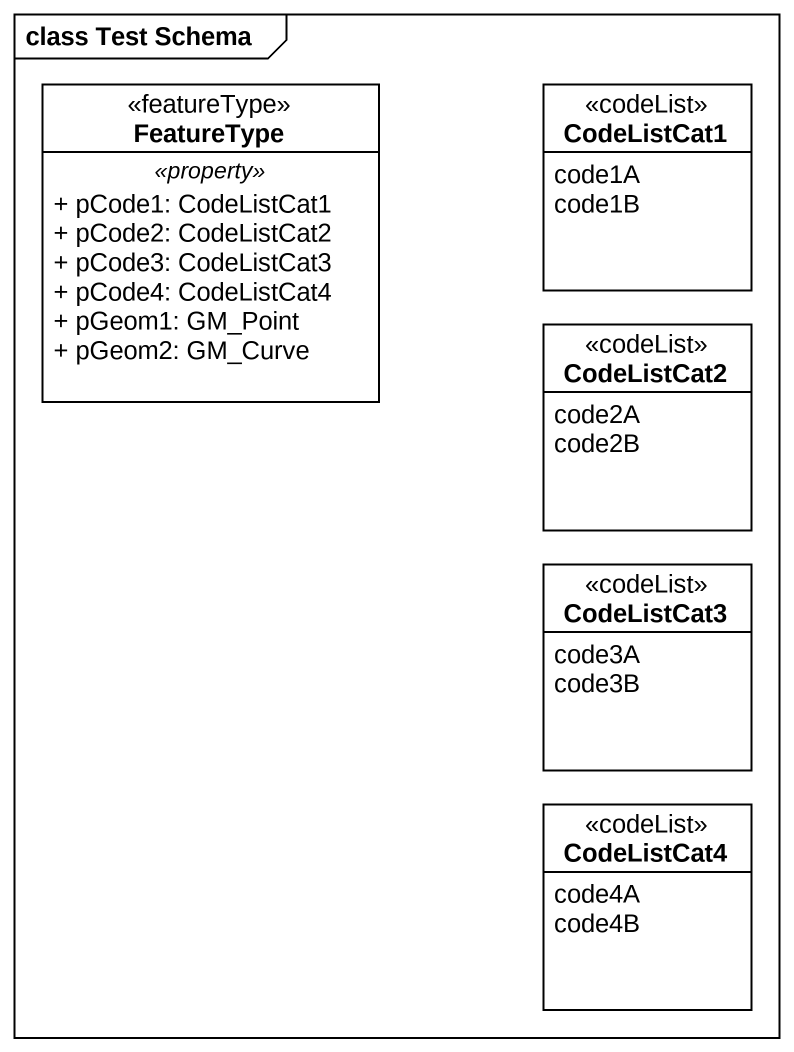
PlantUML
@startuml
mainframe class Test Schema
hide circle
hide empty members
skinparam classAttributeIconSize 0
class FeatureType <<featureType>> {
  .. <<property>> ..
  + pCode1: CodeListCat1
  + pCode2: CodeListCat2
  + pCode3: CodeListCat3
  + pCode4: CodeListCat4
  + pGeom1: GM_Point
  + pGeom2: GM_Curve
}
class CodeListCat1 <<codeList>> {
  code1A
  code1B
}
class CodeListCat2 <<codeList>> {
  code2A
  code2B
}
class CodeListCat3 <<codeList>> {
  code3A
  code3B
}
class CodeListCat4 <<codeList>> {
  code4A
  code4B
}
@enduml
